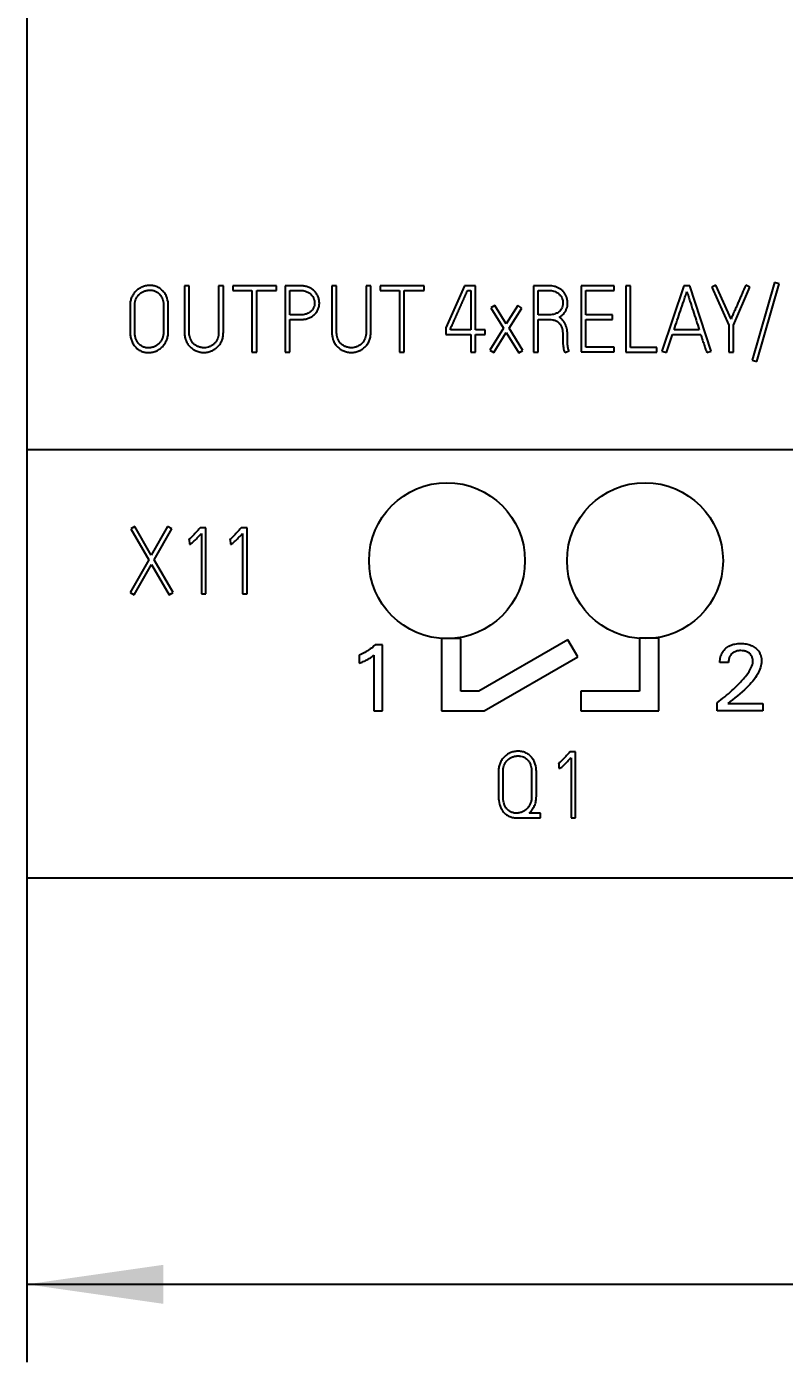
# Model space of a CAD drawing. Extents: x 0 to 420, y 0 to 297.
# Drawn here: x 92.61 to 112.04, y 134.05 to 168.32 of the extents above; entities that cross this region are included whole.
import ezdxf

# ---------------------------------------------------------------- set-up
doc = ezdxf.new("R2010")
doc.units = 0
doc.header["$LTSCALE"] = 23.1
for name, color, linetype in [('10000_FRONT', 7, 'CONTINUOUS'), ('10100_DIM_FRONT', 7, 'CONTINUOUS'), ('10500_FRONT_LABELING', 7, 'CONTINUOUS')]:
    doc.layers.add(name, color=color, linetype=linetype)
doc.styles.get("Standard").update_dxf_attribs({"font": 'txt', "width": 0.8})
doc.dimstyles.new('DIMSTYLE_1', dxfattribs={"dimtxt": 3.5, "dimasz": 3.5, "dimexe": 0.18, "dimexo": 0.0625, "dimgap": 0.09, "dimtad": 1, "dimtxsty": 'STANDARD', "dimcen": 0.09, "dimazin": 3, "dimtp": 0.05, "dimtm": 0.05, "dimtfac": 1, "dimtofl": 0, "dimtmove": 0, "dimatfit": 3, "dimtolj": 1})

# ---------------------------------------------------------------- blocks, each defined once
blk = doc.blocks.new('*D0')
at = {"layer": '10100_DIM_FRONT', "linetype": 'CONTINUOUS'}
for p, q in [((92.606992, 191.467691), (92.606992, 134.051649)), ((164.106992, 151.955098), (164.106992, 134.051649)), ((92.606992, 136.051649), (128.356992, 136.051649)), ((164.106992, 136.051649), (128.356992, 136.051649))]:
    blk.add_line(p, q, dxfattribs=at)
for points in [[(96.106992, 136.551649), (92.606992, 136.051649), (96.106992, 135.551649)], [(160.606992, 135.551649), (164.106992, 136.051649), (160.606992, 136.551649)]]:
    blk.add_solid(points, dxfattribs=at)
at = {"layer": '10100_DIM_FRONT', "linetype": 'CONTINUOUS', "width": 0.660714}
blk.add_text('71,5', height=3.5, dxfattribs=at).set_placement((124.913176, 136.926649))

msp = doc.modelspace()

# ---------------------------------------------------------------- linework, layer by layer
at = {"layer": '10000_FRONT', "color": 7, "linetype": 'CONTINUOUS'}
for p, q in [((92.607, 236.469), (92.607, 146.469)), ((92.607, 157.469), (164.107, 157.469)), ((103.242, 152.619), (103.242, 150.766)), ((103.739, 152.619), (103.242, 152.619)), ((103.739, 151.267), (103.739, 152.619)), ((106.489, 152.584), (104.205, 151.267)), ((106.739, 152.151), (106.489, 152.584)), ((108.32, 152.626), (108.32, 151.266)), ((108.82, 152.626), (108.32, 152.626)), ((108.82, 150.766), (108.82, 152.626)), ((104.337, 150.766), (106.739, 152.151)), ((104.205, 151.267), (103.739, 151.267)), ((106.82, 151.266), (106.82, 150.766)), ((108.32, 151.266), (106.82, 151.266)), ((103.242, 150.766), (104.337, 150.766)), ((106.82, 150.766), (108.82, 150.766)), ((164.107, 146.469), (92.607, 146.469))]:
    msp.add_line(p, q, dxfattribs=at)
for centre in [(103.386, 154.617), (108.466, 154.617)]:
    msp.add_circle(centre, 2, dxfattribs=at)
at = {"layer": '10500_FRONT_LABELING', "color": 7, "linetype": 'CONTINUOUS'}
for p, q in [((111.79, 161.751), (111.217, 159.759)), ((111.905, 161.718), (111.79, 161.751)), ((96.653, 161.671), (96.653, 160.473)), ((96.774, 161.671), (96.653, 161.671)), ((96.774, 160.473), (96.774, 161.671)), ((97.529, 161.671), (97.529, 160.473)), ((97.65, 161.671), (97.529, 161.671)), ((97.65, 160.473), (97.65, 161.671)), ((97.893, 161.666), (97.893, 161.546)), ((99.015, 161.666), (97.893, 161.666)), ((97.893, 161.546), (98.384, 161.546)), ((98.384, 161.546), (98.384, 159.969)), ((98.505, 159.969), (98.505, 161.546)), ((98.505, 161.546), (99.015, 161.546)), ((99.015, 161.546), (99.015, 161.666)), ((99.232, 161.669), (99.232, 159.969)), ((99.627, 161.669), (99.232, 161.669)), ((99.353, 160.924), (99.353, 161.548)), ((99.353, 161.548), (99.627, 161.548)), ((100.434, 161.671), (100.434, 160.473)), ((100.556, 161.671), (100.434, 161.671)), ((100.556, 160.473), (100.556, 161.671)), ((101.311, 161.671), (101.311, 160.473)), ((101.432, 161.671), (101.311, 161.671)), ((101.432, 160.473), (101.432, 161.671)), ((101.675, 161.666), (101.675, 161.546)), ((102.797, 161.666), (101.675, 161.666)), ((101.675, 161.546), (102.165, 161.546)), ((102.165, 161.546), (102.165, 159.969)), ((102.287, 159.969), (102.287, 161.546)), ((102.287, 161.546), (102.797, 161.546)), ((102.797, 161.546), (102.797, 161.666)), ((103.833, 161.669), (103.357, 160.594)), ((104.114, 161.669), (103.833, 161.669)), ((103.911, 161.551), (103.994, 161.551)), ((103.994, 161.551), (103.994, 160.537)), ((104.114, 160.537), (104.114, 161.669)), ((105.609, 161.669), (105.609, 159.969)), ((106, 161.669), (105.609, 161.669)), ((105.729, 160.926), (105.729, 161.548)), ((105.729, 161.548), (106, 161.548)), ((106.83, 161.669), (106.83, 159.973)), ((107.677, 161.669), (106.83, 161.669)), ((106.948, 160.926), (106.948, 161.548)), ((106.948, 161.548), (107.677, 161.548)), ((107.677, 161.548), (107.677, 161.669)), ((107.971, 161.666), (107.971, 159.969)), ((108.092, 161.666), (107.971, 161.666)), ((108.092, 160.089), (108.092, 161.666)), ((109.464, 161.671), (108.9, 159.995)), ((109.615, 161.671), (109.464, 161.671)), ((110.164, 159.995), (109.615, 161.671)), ((110.285, 161.688), (110.177, 161.638)), ((110.177, 161.638), (110.613, 160.655)), ((110.672, 160.815), (110.285, 161.688)), ((110.733, 160.655), (111.158, 161.638)), ((111.158, 161.638), (111.047, 161.685)), ((111.332, 159.726), (111.905, 161.718)), ((95.257, 161.155), (95.257, 160.506)), ((95.376, 160.506), (95.376, 161.155)), ((96.117, 161.155), (96.117, 160.506)), ((96.238, 160.506), (96.238, 161.155)), ((104.614, 161.166), (104.512, 161.103)), ((104.512, 161.103), (104.838, 160.582)), ((104.908, 160.693), (104.614, 161.166)), ((105.206, 161.162), (104.908, 160.693)), ((104.977, 160.582), (105.305, 161.098)), ((105.305, 161.098), (105.206, 161.162)), ((99.627, 160.924), (99.353, 160.924)), ((99.353, 159.969), (99.353, 160.803)), ((99.353, 160.803), (99.627, 160.803)), ((106.019, 160.926), (105.729, 160.926)), ((105.729, 159.969), (105.729, 160.806)), ((105.729, 160.806), (106.014, 160.806)), ((107.632, 160.926), (106.948, 160.926)), ((106.948, 160.091), (106.948, 160.808)), ((106.948, 160.808), (107.632, 160.808)), ((107.632, 160.808), (107.632, 160.926)), ((103.357, 160.594), (103.357, 160.419)), ((103.357, 160.419), (103.994, 160.419)), ((103.475, 160.537), (103.475, 160.568)), ((103.994, 160.537), (103.475, 160.537)), ((103.994, 160.419), (103.994, 159.969)), ((104.364, 160.537), (104.114, 160.537)), ((104.114, 159.969), (104.114, 160.419)), ((104.114, 160.419), (104.364, 160.419)), ((104.364, 160.419), (104.364, 160.537)), ((104.838, 160.582), (104.484, 160.021)), ((104.585, 159.957), (104.906, 160.469)), ((104.906, 160.469), (105.227, 159.952)), ((105.328, 160.013), (104.977, 160.582)), ((106.361, 160.381), (106.361, 160.233)), ((106.479, 160.311), (106.479, 160.358)), ((109.013, 159.957), (109.169, 160.417)), ((109.169, 160.417), (109.898, 160.417)), ((109.858, 160.537), (109.209, 160.537)), ((110.613, 160.655), (110.613, 159.966)), ((110.733, 159.966), (110.733, 160.655)), ((104.484, 160.021), (104.585, 159.957)), ((105.227, 159.952), (105.328, 160.013)), ((106.361, 160.233), (106.359, 160.212)), ((107.677, 160.091), (106.948, 160.091)), ((107.677, 159.973), (107.677, 160.091)), ((108.766, 160.089), (108.092, 160.089)), ((108.766, 159.969), (108.766, 160.089)), ((98.384, 159.969), (98.505, 159.969)), ((99.232, 159.969), (99.353, 159.969)), ((102.165, 159.969), (102.287, 159.969)), ((103.994, 159.969), (104.114, 159.969)), ((105.609, 159.969), (105.729, 159.969)), ((106.406, 159.957), (106.516, 159.999)), ((106.83, 159.973), (107.677, 159.973)), ((107.971, 159.969), (108.766, 159.969)), ((108.9, 159.995), (109.013, 159.957)), ((110.049, 159.957), (110.164, 159.995)), ((110.613, 159.966), (110.733, 159.966)), ((111.217, 159.759), (111.332, 159.726)), ((95.377, 155.495), (95.276, 155.436)), ((95.276, 155.436), (95.736, 154.641)), ((95.802, 154.759), (95.377, 155.495)), ((96.219, 155.495), (95.802, 154.759)), ((95.872, 154.639), (96.325, 155.436)), ((96.325, 155.436), (96.219, 155.495)), ((97.056, 155.459), (97.04, 155.44)), ((97.205, 155.459), (97.056, 155.459)), ((97.087, 155.313), (97.087, 153.766)), ((97.205, 153.766), (97.205, 155.459)), ((98.11, 155.459), (98.093, 155.44)), ((98.259, 155.459), (98.11, 155.459)), ((98.141, 155.313), (98.141, 153.766)), ((98.259, 153.766), (98.259, 155.459)), ((96.757, 155.155), (96.771, 155.16)), ((96.771, 155.16), (96.778, 155.04)), ((97.811, 155.155), (97.825, 155.16)), ((97.825, 155.16), (97.832, 155.04)), ((95.736, 154.641), (95.257, 153.799)), ((96.36, 153.799), (95.872, 154.639)), ((95.361, 153.74), (95.804, 154.521)), ((95.804, 154.521), (96.257, 153.74)), ((95.257, 153.799), (95.361, 153.74)), ((96.257, 153.74), (96.36, 153.799)), ((97.087, 153.766), (97.205, 153.766)), ((98.141, 153.766), (98.259, 153.766)), ((101.136, 152.196), (101.136, 151.984)), ((101.508, 152.195), (101.508, 150.767)), ((101.736, 152.457), (101.543, 152.457)), ((101.736, 150.767), (101.736, 152.457)), ((110.606, 152.008), (110.386, 152.008)), ((101.508, 150.767), (101.736, 150.767)), ((110.316, 150.767), (110.316, 150.971)), ((111.488, 150.767), (110.316, 150.767)), ((110.593, 150.953), (111.488, 150.953)), ((111.488, 150.953), (111.488, 150.767)), ((106.237, 149.405), (106.251, 149.41)), ((106.251, 149.41), (106.258, 149.29)), ((106.537, 149.709), (106.52, 149.69)), ((106.685, 149.709), (106.537, 149.709)), ((106.567, 149.563), (106.567, 148.016)), ((106.685, 148.016), (106.685, 149.709)), ((104.707, 149.205), (104.707, 148.561)), ((104.825, 148.561), (104.825, 149.205)), ((105.558, 149.205), (105.558, 148.575)), ((105.678, 148.575), (105.678, 149.205)), ((105.782, 148.139), (105.49, 148.139)), ((105.782, 148.019), (105.782, 148.139)), ((105.169, 148.019), (105.782, 148.019)), ((106.567, 148.016), (106.685, 148.016))]:
    msp.add_line(p, q, dxfattribs=at)
for points, knots in [([(96.238, 161.155), (96.238, 161.222), (96.229, 161.287), (96.203, 161.367), (96.197, 161.383), (96.184, 161.413), (96.17, 161.443), (96.152, 161.471), (96.133, 161.498), (96.122, 161.512), (96.1, 161.537), (96.088, 161.549), (96.064, 161.571), (96.051, 161.582), (96.031, 161.597), (96.024, 161.602), (96.01, 161.611), (96.003, 161.615), (95.981, 161.628), (95.966, 161.635), (95.935, 161.648), (95.919, 161.654), (95.887, 161.663), (95.871, 161.667), (95.821, 161.676), (95.787, 161.679), (95.737, 161.678), (95.72, 161.676), (95.687, 161.672), (95.67, 161.669), (95.621, 161.658), (95.589, 161.648), (95.551, 161.631), (95.543, 161.628), (95.528, 161.62), (95.52, 161.616), (95.498, 161.604), (95.484, 161.595), (95.457, 161.576), (95.444, 161.566), (95.425, 161.55), (95.418, 161.544), (95.406, 161.533), (95.4, 161.527), (95.371, 161.496), (95.351, 161.47), (95.325, 161.427), (95.317, 161.413), (95.302, 161.383), (95.295, 161.367), (95.284, 161.336), (95.279, 161.32), (95.27, 161.288), (95.267, 161.272), (95.262, 161.238), (95.26, 161.222), (95.258, 161.188), (95.257, 161.171), (95.257, 161.155)], [0, 0, 0, 0, 0.125, 0.125, 0.15625, 0.15625, 0.1875, 0.21875, 0.21875, 0.25, 0.25, 0.28125, 0.28125, 0.3125, 0.3125, 0.328125, 0.328125, 0.34375, 0.34375, 0.375, 0.375, 0.40625, 0.40625, 0.4375, 0.4375, 0.5, 0.5, 0.53125, 0.53125, 0.5625, 0.5625, 0.625, 0.625, 0.640625, 0.640625, 0.65625, 0.65625, 0.6875, 0.6875, 0.71875, 0.71875, 0.734375, 0.734375, 0.75, 0.75, 0.8125, 0.8125, 0.84375, 0.84375, 0.875, 0.875, 0.90625, 0.90625, 0.9375, 0.9375, 0.96875, 0.96875, 1, 1, 1, 1]), ([(95.376, 161.155), (95.376, 161.18), (95.378, 161.206), (95.385, 161.256), (95.391, 161.28), (95.404, 161.317), (95.409, 161.328), (95.42, 161.352), (95.426, 161.363), (95.445, 161.395), (95.46, 161.416), (95.486, 161.444), (95.495, 161.454), (95.514, 161.47), (95.524, 161.478), (95.545, 161.493), (95.556, 161.5), (95.578, 161.513), (95.59, 161.518), (95.625, 161.534), (95.65, 161.542), (95.687, 161.55), (95.7, 161.553), (95.726, 161.556), (95.738, 161.557), (95.777, 161.559), (95.802, 161.557), (95.84, 161.551), (95.853, 161.548), (95.878, 161.541), (95.902, 161.532), (95.925, 161.521), (95.947, 161.508), (95.958, 161.501), (95.978, 161.485), (95.988, 161.477), (96.007, 161.459), (96.016, 161.45), (96.041, 161.421), (96.056, 161.4), (96.074, 161.366), (96.08, 161.355), (96.089, 161.331), (96.093, 161.319), (96.104, 161.282), (96.109, 161.257), (96.115, 161.206), (96.117, 161.18), (96.117, 161.155)], [0, 0, 0, 0, 0.0625, 0.0625, 0.125, 0.125, 0.15625, 0.15625, 0.1875, 0.1875, 0.25, 0.25, 0.28125, 0.28125, 0.3125, 0.3125, 0.34375, 0.34375, 0.375, 0.375, 0.4375, 0.4375, 0.46875, 0.46875, 0.5, 0.5, 0.5625, 0.5625, 0.59375, 0.59375, 0.625, 0.65625, 0.65625, 0.6875, 0.6875, 0.71875, 0.71875, 0.75, 0.75, 0.8125, 0.8125, 0.84375, 0.84375, 0.875, 0.875, 0.9375, 0.9375, 1, 1, 1, 1]), ([(99.627, 160.803), (99.657, 160.803), (99.688, 160.805), (99.748, 160.813), (99.777, 160.819), (99.821, 160.832), (99.836, 160.837), (99.864, 160.849), (99.877, 160.855), (99.904, 160.869), (99.917, 160.877), (99.942, 160.894), (99.955, 160.903), (99.99, 160.932), (100.011, 160.954), (100.039, 160.99), (100.047, 161.002), (100.063, 161.028), (100.07, 161.042), (100.089, 161.083), (100.098, 161.112), (100.11, 161.172), (100.113, 161.202), (100.112, 161.247), (100.111, 161.262), (100.108, 161.293), (100.105, 161.308), (100.095, 161.352), (100.085, 161.381), (100.066, 161.422), (100.059, 161.436), (100.044, 161.462), (100.035, 161.474), (100.017, 161.498), (100.008, 161.51), (99.987, 161.532), (99.976, 161.543), (99.941, 161.573), (99.916, 161.59), (99.877, 161.612), (99.863, 161.619), (99.835, 161.631), (99.821, 161.637), (99.792, 161.646), (99.778, 161.651), (99.748, 161.657), (99.733, 161.66), (99.688, 161.667), (99.657, 161.669), (99.627, 161.669)], [0, 0, 0, 0, 0.0625, 0.0625, 0.125, 0.125, 0.15625, 0.15625, 0.1875, 0.1875, 0.21875, 0.21875, 0.25, 0.25, 0.3125, 0.3125, 0.34375, 0.34375, 0.375, 0.375, 0.4375, 0.4375, 0.5, 0.5, 0.53125, 0.53125, 0.5625, 0.5625, 0.625, 0.625, 0.65625, 0.65625, 0.6875, 0.6875, 0.71875, 0.71875, 0.75, 0.75, 0.8125, 0.8125, 0.84375, 0.84375, 0.875, 0.875, 0.90625, 0.90625, 0.9375, 0.9375, 1, 1, 1, 1]), ([(99.627, 161.548), (99.649, 161.548), (99.672, 161.547), (99.716, 161.541), (99.738, 161.536), (99.781, 161.523), (99.802, 161.514), (99.831, 161.498), (99.841, 161.492), (99.86, 161.48), (99.869, 161.473), (99.895, 161.452), (99.91, 161.436), (99.931, 161.41), (99.938, 161.401), (99.95, 161.382), (99.955, 161.372), (99.97, 161.341), (99.977, 161.32), (99.985, 161.288), (99.987, 161.277), (99.99, 161.254), (99.991, 161.243), (99.991, 161.221), (99.991, 161.21), (99.989, 161.188), (99.987, 161.176), (99.981, 161.143), (99.974, 161.122), (99.96, 161.092), (99.954, 161.082), (99.942, 161.063), (99.936, 161.054), (99.922, 161.036), (99.914, 161.028), (99.898, 161.013), (99.889, 161.005), (99.862, 160.985), (99.843, 160.974), (99.813, 160.959), (99.803, 160.954), (99.782, 160.946), (99.771, 160.943), (99.739, 160.934), (99.717, 160.93), (99.672, 160.925), (99.649, 160.924), (99.627, 160.924)], [0, 0, 0, 0, 0.0625, 0.0625, 0.125, 0.125, 0.1875, 0.1875, 0.21875, 0.21875, 0.25, 0.25, 0.3125, 0.3125, 0.34375, 0.34375, 0.375, 0.375, 0.4375, 0.4375, 0.46875, 0.46875, 0.5, 0.5, 0.53125, 0.53125, 0.5625, 0.5625, 0.625, 0.625, 0.65625, 0.65625, 0.6875, 0.6875, 0.71875, 0.71875, 0.75, 0.75, 0.8125, 0.8125, 0.84375, 0.84375, 0.875, 0.875, 0.9375, 0.9375, 1, 1, 1, 1]), ([(103.475, 160.568), (103.48, 160.578), (103.484, 160.588), (103.493, 160.608), (103.498, 160.619), (103.512, 160.649), (103.521, 160.67), (103.549, 160.731), (103.567, 160.772), (103.603, 160.854), (103.621, 160.895), (103.658, 160.977), (103.676, 161.018), (103.712, 161.1), (103.731, 161.141), (103.767, 161.222), (103.785, 161.264), (103.821, 161.346), (103.839, 161.387), (103.866, 161.448), (103.875, 161.469), (103.893, 161.51), (103.902, 161.53), (103.911, 161.551)], [0, 0, 0, 0, 0.03125, 0.03125, 0.0625, 0.0625, 0.125, 0.125, 0.25, 0.25, 0.375, 0.375, 0.5, 0.5, 0.625, 0.625, 0.75, 0.75, 0.875, 0.875, 0.9375, 0.9375, 1, 1, 1, 1]), ([(106.262, 160.865), (106.284, 160.876), (106.305, 160.889), (106.334, 160.911), (106.344, 160.919), (106.362, 160.935), (106.371, 160.944), (106.395, 160.971), (106.41, 160.991), (106.428, 161.023), (106.434, 161.033), (106.445, 161.056), (106.449, 161.067), (106.462, 161.102), (106.469, 161.125), (106.476, 161.161), (106.478, 161.173), (106.48, 161.198), (106.481, 161.21), (106.481, 161.247), (106.48, 161.271), (106.474, 161.307), (106.472, 161.319), (106.466, 161.343), (106.462, 161.355), (106.451, 161.39), (106.442, 161.412), (106.424, 161.445), (106.418, 161.455), (106.405, 161.476), (106.398, 161.486), (106.375, 161.515), (106.359, 161.533), (106.331, 161.558), (106.322, 161.566), (106.302, 161.58), (106.292, 161.587), (106.261, 161.607), (106.239, 161.618), (106.205, 161.633), (106.193, 161.637), (106.17, 161.645), (106.135, 161.656), (106.099, 161.662), (106.05, 161.667), (106.025, 161.669), (106, 161.669)], [0, 0, 0, 0, 0.0625, 0.0625, 0.09375, 0.09375, 0.125, 0.125, 0.1875, 0.1875, 0.21875, 0.21875, 0.25, 0.25, 0.3125, 0.3125, 0.34375, 0.34375, 0.375, 0.375, 0.4375, 0.4375, 0.46875, 0.46875, 0.5, 0.5, 0.5625, 0.5625, 0.59375, 0.59375, 0.625, 0.625, 0.6875, 0.6875, 0.71875, 0.71875, 0.75, 0.75, 0.8125, 0.8125, 0.84375, 0.84375, 0.875, 0.9375, 0.9375, 1, 1, 1, 1]), ([(106, 161.548), (106.022, 161.548), (106.044, 161.547), (106.087, 161.541), (106.109, 161.537), (106.151, 161.523), (106.171, 161.515), (106.209, 161.494), (106.228, 161.483), (106.254, 161.462), (106.262, 161.455), (106.278, 161.44), (106.293, 161.424), (106.306, 161.406), (106.318, 161.388), (106.323, 161.378), (106.338, 161.349), (106.345, 161.328), (106.353, 161.296), (106.356, 161.285), (106.359, 161.264), (106.36, 161.253), (106.361, 161.231), (106.361, 161.22), (106.36, 161.198), (106.358, 161.187), (106.353, 161.155), (106.347, 161.134), (106.335, 161.103), (106.331, 161.093), (106.32, 161.074), (106.315, 161.064), (106.296, 161.038), (106.281, 161.022), (106.247, 160.993), (106.229, 160.98), (106.2, 160.965), (106.19, 160.96), (106.17, 160.951), (106.16, 160.947), (106.128, 160.938), (106.107, 160.933), (106.063, 160.927), (106.041, 160.926), (106.019, 160.926)], [0, 0, 0, 0, 0.0625, 0.0625, 0.125, 0.125, 0.1875, 0.1875, 0.25, 0.25, 0.28125, 0.28125, 0.3125, 0.34375, 0.34375, 0.375, 0.375, 0.4375, 0.4375, 0.46875, 0.46875, 0.5, 0.5, 0.53125, 0.53125, 0.5625, 0.5625, 0.625, 0.625, 0.65625, 0.65625, 0.6875, 0.6875, 0.75, 0.75, 0.8125, 0.8125, 0.84375, 0.84375, 0.875, 0.875, 0.9375, 0.9375, 1, 1, 1, 1]), ([(109.209, 160.537), (109.236, 160.619), (109.264, 160.701), (109.319, 160.865), (109.346, 160.947), (109.402, 161.11), (109.43, 161.192), (109.471, 161.315), (109.485, 161.356), (109.512, 161.438), (109.526, 161.479), (109.539, 161.52)], [0, 0, 0, 0, 0.25, 0.25, 0.5, 0.5, 0.75, 0.75, 0.875, 0.875, 1, 1, 1, 1]), ([(109.539, 161.52), (109.553, 161.479), (109.566, 161.438), (109.592, 161.356), (109.605, 161.315), (109.645, 161.192), (109.671, 161.11), (109.725, 160.947), (109.752, 160.865), (109.805, 160.701), (109.831, 160.619), (109.858, 160.537)], [0, 0, 0, 0, 0.125, 0.125, 0.25, 0.25, 0.5, 0.5, 0.75, 0.75, 1, 1, 1, 1]), ([(111.047, 161.685), (111.016, 161.613), (110.985, 161.54), (110.938, 161.431), (110.923, 161.395), (110.899, 161.341), (110.892, 161.322), (110.876, 161.286), (110.868, 161.268), (110.845, 161.213), (110.829, 161.177), (110.797, 161.105), (110.781, 161.069), (110.75, 160.997), (110.734, 160.96), (110.703, 160.888), (110.687, 160.852), (110.672, 160.815)], [0, 0, 0, 0, 0.25, 0.25, 0.375, 0.375, 0.4375, 0.4375, 0.5, 0.5, 0.625, 0.625, 0.75, 0.75, 0.875, 0.875, 1, 1, 1, 1]), ([(106.014, 160.806), (106.041, 160.806), (106.066, 160.804), (106.105, 160.797), (106.117, 160.794), (106.142, 160.787), (106.155, 160.783), (106.191, 160.767), (106.214, 160.754), (106.239, 160.733), (106.244, 160.729), (106.254, 160.72), (106.259, 160.716), (106.272, 160.701), (106.28, 160.691), (106.295, 160.67), (106.302, 160.659), (106.315, 160.636), (106.32, 160.624), (106.33, 160.6), (106.334, 160.587), (106.341, 160.562), (106.344, 160.55), (106.352, 160.511), (106.355, 160.485), (106.36, 160.434), (106.361, 160.407), (106.361, 160.381)], [0, 0, 0, 0, 0.125, 0.125, 0.1875, 0.1875, 0.25, 0.25, 0.375, 0.375, 0.40625, 0.40625, 0.4375, 0.4375, 0.5, 0.5, 0.5625, 0.5625, 0.625, 0.625, 0.6875, 0.6875, 0.75, 0.75, 0.875, 0.875, 1, 1, 1, 1]), ([(106.479, 160.358), (106.479, 160.406), (106.476, 160.454), (106.468, 160.526), (106.464, 160.55), (106.453, 160.597), (106.447, 160.62), (106.434, 160.653), (106.43, 160.665), (106.419, 160.687), (106.414, 160.697), (106.396, 160.729), (106.383, 160.749), (106.361, 160.777), (106.353, 160.787), (106.337, 160.805), (106.329, 160.813), (106.302, 160.838), (106.283, 160.852), (106.262, 160.865)], [0, 0, 0, 0, 0.25, 0.25, 0.375, 0.375, 0.5, 0.5, 0.5625, 0.5625, 0.625, 0.625, 0.75, 0.75, 0.8125, 0.8125, 0.875, 0.875, 1, 1, 1, 1]), ([(95.257, 160.506), (95.257, 160.472), (95.259, 160.437), (95.267, 160.37), (95.274, 160.336), (95.288, 160.286), (95.294, 160.27), (95.306, 160.238), (95.313, 160.222), (95.329, 160.191), (95.337, 160.177), (95.356, 160.148), (95.366, 160.133), (95.399, 160.093), (95.423, 160.069), (95.457, 160.043), (95.464, 160.037), (95.478, 160.028), (95.485, 160.023), (95.507, 160.009), (95.538, 159.993), (95.57, 159.981), (95.594, 159.973), (95.603, 159.971), (95.62, 159.966), (95.628, 159.964), (95.671, 159.956), (95.705, 159.954), (95.757, 159.955), (95.775, 159.956), (95.809, 159.961), (95.826, 159.964), (95.859, 159.972), (95.876, 159.977), (95.9, 159.985), (95.908, 159.988), (95.925, 159.994), (95.933, 159.998), (95.972, 160.016), (96.001, 160.034), (96.042, 160.065), (96.055, 160.076), (96.08, 160.1), (96.092, 160.112), (96.126, 160.151), (96.146, 160.18), (96.171, 160.225), (96.179, 160.24), (96.194, 160.271), (96.2, 160.287), (96.212, 160.319), (96.217, 160.336), (96.225, 160.369), (96.228, 160.386), (96.236, 160.437), (96.238, 160.472), (96.238, 160.506)], [0, 0, 0, 0, 0.0625, 0.0625, 0.125, 0.125, 0.15625, 0.15625, 0.1875, 0.1875, 0.21875, 0.21875, 0.25, 0.25, 0.3125, 0.3125, 0.328125, 0.328125, 0.34375, 0.34375, 0.375, 0.40625, 0.40625, 0.421875, 0.421875, 0.4375, 0.4375, 0.5, 0.5, 0.53125, 0.53125, 0.5625, 0.5625, 0.59375, 0.59375, 0.609375, 0.609375, 0.625, 0.625, 0.6875, 0.6875, 0.71875, 0.71875, 0.75, 0.75, 0.8125, 0.8125, 0.84375, 0.84375, 0.875, 0.875, 0.90625, 0.90625, 0.9375, 0.9375, 1, 1, 1, 1]), ([(96.117, 160.506), (96.117, 160.48), (96.115, 160.453), (96.11, 160.414), (96.107, 160.401), (96.102, 160.375), (96.098, 160.362), (96.086, 160.324), (96.075, 160.3), (96.056, 160.265), (96.05, 160.253), (96.035, 160.231), (96.027, 160.22), (96.002, 160.19), (95.983, 160.171), (95.952, 160.146), (95.941, 160.139), (95.918, 160.124), (95.906, 160.118), (95.87, 160.101), (95.845, 160.092), (95.806, 160.083), (95.793, 160.08), (95.767, 160.077), (95.754, 160.075), (95.727, 160.075), (95.714, 160.075), (95.687, 160.077), (95.674, 160.078), (95.634, 160.086), (95.609, 160.094), (95.573, 160.111), (95.561, 160.117), (95.539, 160.132), (95.528, 160.139), (95.508, 160.157), (95.498, 160.166), (95.48, 160.185), (95.462, 160.205), (95.447, 160.227), (95.433, 160.25), (95.427, 160.262), (95.41, 160.298), (95.401, 160.323), (95.391, 160.361), (95.388, 160.374), (95.384, 160.4), (95.382, 160.414), (95.377, 160.453), (95.376, 160.48), (95.376, 160.506)], [0, 0, 0, 0, 0.0625, 0.0625, 0.09375, 0.09375, 0.125, 0.125, 0.1875, 0.1875, 0.21875, 0.21875, 0.25, 0.25, 0.3125, 0.3125, 0.34375, 0.34375, 0.375, 0.375, 0.4375, 0.4375, 0.46875, 0.46875, 0.5, 0.5, 0.53125, 0.53125, 0.5625, 0.5625, 0.625, 0.625, 0.65625, 0.65625, 0.6875, 0.6875, 0.71875, 0.71875, 0.75, 0.78125, 0.78125, 0.8125, 0.8125, 0.875, 0.875, 0.90625, 0.90625, 0.9375, 0.9375, 1, 1, 1, 1]), ([(96.653, 160.473), (96.653, 160.44), (96.655, 160.407), (96.662, 160.357), (96.666, 160.341), (96.672, 160.317), (96.674, 160.309), (96.679, 160.293), (96.682, 160.285), (96.696, 160.245), (96.711, 160.216), (96.737, 160.174), (96.747, 160.16), (96.767, 160.134), (96.779, 160.121), (96.814, 160.085), (96.839, 160.064), (96.874, 160.04), (96.881, 160.036), (96.896, 160.027), (96.903, 160.023), (96.925, 160.011), (96.94, 160.004), (96.971, 159.992), (96.987, 159.986), (97.019, 159.977), (97.035, 159.972), (97.085, 159.963), (97.118, 159.959), (97.168, 159.959), (97.185, 159.96), (97.218, 159.963), (97.235, 159.966), (97.284, 159.975), (97.316, 159.985), (97.355, 160), (97.363, 160.004), (97.378, 160.011), (97.386, 160.014), (97.408, 160.026), (97.422, 160.035), (97.464, 160.063), (97.489, 160.084), (97.518, 160.114), (97.524, 160.12), (97.535, 160.133), (97.54, 160.139), (97.556, 160.159), (97.565, 160.173), (97.583, 160.201), (97.591, 160.216), (97.606, 160.246), (97.612, 160.261), (97.624, 160.292), (97.629, 160.308), (97.637, 160.34), (97.64, 160.357), (97.646, 160.39), (97.647, 160.406), (97.65, 160.44), (97.65, 160.456), (97.65, 160.473)], [0, 0, 0, 0, 0.0625, 0.0625, 0.09375, 0.09375, 0.109375, 0.109375, 0.125, 0.125, 0.1875, 0.1875, 0.21875, 0.21875, 0.25, 0.25, 0.3125, 0.3125, 0.328125, 0.328125, 0.34375, 0.34375, 0.375, 0.375, 0.40625, 0.40625, 0.4375, 0.4375, 0.5, 0.5, 0.53125, 0.53125, 0.5625, 0.5625, 0.625, 0.625, 0.640625, 0.640625, 0.65625, 0.65625, 0.6875, 0.6875, 0.75, 0.75, 0.765625, 0.765625, 0.78125, 0.78125, 0.8125, 0.8125, 0.84375, 0.84375, 0.875, 0.875, 0.90625, 0.90625, 0.9375, 0.9375, 0.96875, 0.96875, 1, 1, 1, 1]), ([(97.529, 160.473), (97.529, 160.448), (97.527, 160.422), (97.52, 160.373), (97.514, 160.348), (97.502, 160.312), (97.497, 160.3), (97.486, 160.277), (97.48, 160.266), (97.467, 160.244), (97.46, 160.233), (97.445, 160.213), (97.436, 160.203), (97.41, 160.175), (97.391, 160.159), (97.359, 160.137), (97.348, 160.131), (97.325, 160.118), (97.313, 160.113), (97.278, 160.099), (97.253, 160.092), (97.203, 160.082), (97.177, 160.079), (97.139, 160.08), (97.127, 160.08), (97.101, 160.083), (97.088, 160.084), (97.051, 160.092), (97.026, 160.099), (96.99, 160.113), (96.979, 160.118), (96.956, 160.13), (96.945, 160.137), (96.913, 160.158), (96.894, 160.174), (96.867, 160.202), (96.859, 160.212), (96.844, 160.232), (96.837, 160.243), (96.824, 160.265), (96.818, 160.276), (96.807, 160.299), (96.802, 160.311), (96.789, 160.347), (96.783, 160.372), (96.777, 160.409), (96.776, 160.422), (96.774, 160.448), (96.774, 160.46), (96.774, 160.473)], [0, 0, 0, 0, 0.0625, 0.0625, 0.125, 0.125, 0.15625, 0.15625, 0.1875, 0.1875, 0.21875, 0.21875, 0.25, 0.25, 0.3125, 0.3125, 0.34375, 0.34375, 0.375, 0.375, 0.4375, 0.4375, 0.5, 0.5, 0.53125, 0.53125, 0.5625, 0.5625, 0.625, 0.625, 0.65625, 0.65625, 0.6875, 0.6875, 0.75, 0.75, 0.78125, 0.78125, 0.8125, 0.8125, 0.84375, 0.84375, 0.875, 0.875, 0.9375, 0.9375, 0.96875, 0.96875, 1, 1, 1, 1]), ([(100.434, 160.473), (100.434, 160.44), (100.436, 160.407), (100.444, 160.357), (100.447, 160.341), (100.453, 160.317), (100.456, 160.309), (100.461, 160.293), (100.463, 160.285), (100.478, 160.245), (100.493, 160.216), (100.519, 160.174), (100.529, 160.16), (100.549, 160.134), (100.56, 160.121), (100.595, 160.085), (100.621, 160.064), (100.656, 160.04), (100.663, 160.036), (100.677, 160.027), (100.685, 160.023), (100.707, 160.011), (100.722, 160.004), (100.753, 159.992), (100.769, 159.986), (100.801, 159.977), (100.817, 159.972), (100.867, 159.963), (100.9, 159.959), (100.95, 159.959), (100.967, 159.96), (101, 159.963), (101.017, 159.966), (101.066, 159.975), (101.098, 159.985), (101.137, 160), (101.145, 160.004), (101.16, 160.011), (101.167, 160.014), (101.19, 160.026), (101.204, 160.035), (101.245, 160.063), (101.271, 160.084), (101.3, 160.114), (101.306, 160.12), (101.317, 160.133), (101.322, 160.139), (101.337, 160.159), (101.347, 160.173), (101.364, 160.201), (101.372, 160.216), (101.387, 160.246), (101.394, 160.261), (101.406, 160.292), (101.411, 160.308), (101.419, 160.34), (101.422, 160.357), (101.427, 160.39), (101.429, 160.406), (101.431, 160.44), (101.432, 160.456), (101.432, 160.473)], [0, 0, 0, 0, 0.0625, 0.0625, 0.09375, 0.09375, 0.109375, 0.109375, 0.125, 0.125, 0.1875, 0.1875, 0.21875, 0.21875, 0.25, 0.25, 0.3125, 0.3125, 0.328125, 0.328125, 0.34375, 0.34375, 0.375, 0.375, 0.40625, 0.40625, 0.4375, 0.4375, 0.5, 0.5, 0.53125, 0.53125, 0.5625, 0.5625, 0.625, 0.625, 0.640625, 0.640625, 0.65625, 0.65625, 0.6875, 0.6875, 0.75, 0.75, 0.765625, 0.765625, 0.78125, 0.78125, 0.8125, 0.8125, 0.84375, 0.84375, 0.875, 0.875, 0.90625, 0.90625, 0.9375, 0.9375, 0.96875, 0.96875, 1, 1, 1, 1]), ([(101.311, 160.473), (101.311, 160.448), (101.309, 160.422), (101.302, 160.373), (101.296, 160.348), (101.283, 160.312), (101.279, 160.3), (101.268, 160.277), (101.262, 160.266), (101.249, 160.244), (101.242, 160.233), (101.226, 160.213), (101.218, 160.203), (101.192, 160.175), (101.172, 160.159), (101.141, 160.137), (101.13, 160.131), (101.107, 160.118), (101.095, 160.113), (101.06, 160.099), (101.035, 160.092), (100.984, 160.082), (100.959, 160.079), (100.921, 160.08), (100.908, 160.08), (100.883, 160.083), (100.87, 160.084), (100.832, 160.092), (100.808, 160.099), (100.772, 160.113), (100.76, 160.118), (100.738, 160.13), (100.727, 160.137), (100.695, 160.158), (100.676, 160.174), (100.649, 160.202), (100.641, 160.212), (100.625, 160.232), (100.618, 160.243), (100.605, 160.265), (100.599, 160.276), (100.588, 160.299), (100.583, 160.311), (100.57, 160.347), (100.565, 160.372), (100.559, 160.409), (100.558, 160.422), (100.556, 160.448), (100.556, 160.46), (100.556, 160.473)], [0, 0, 0, 0, 0.0625, 0.0625, 0.125, 0.125, 0.15625, 0.15625, 0.1875, 0.1875, 0.21875, 0.21875, 0.25, 0.25, 0.3125, 0.3125, 0.34375, 0.34375, 0.375, 0.375, 0.4375, 0.4375, 0.5, 0.5, 0.53125, 0.53125, 0.5625, 0.5625, 0.625, 0.625, 0.65625, 0.65625, 0.6875, 0.6875, 0.75, 0.75, 0.78125, 0.78125, 0.8125, 0.8125, 0.84375, 0.84375, 0.875, 0.875, 0.9375, 0.9375, 0.96875, 0.96875, 1, 1, 1, 1]), ([(109.898, 160.417), (109.91, 160.378), (109.922, 160.34), (109.946, 160.263), (109.959, 160.225), (109.984, 160.148), (109.997, 160.11), (110.017, 160.053), (110.024, 160.034), (110.036, 159.995), (110.043, 159.976), (110.049, 159.957)], [0, 0, 0, 0, 0.25, 0.25, 0.5, 0.5, 0.75, 0.75, 0.875, 0.875, 1, 1, 1, 1]), ([(106.359, 160.212), (106.359, 160.19), (106.36, 160.168), (106.364, 160.125), (106.367, 160.104), (106.375, 160.061), (106.38, 160.04), (106.392, 159.998), (106.398, 159.977), (106.406, 159.957)], [0, 0, 0, 0, 0.25, 0.25, 0.5, 0.5, 0.75, 0.75, 1, 1, 1, 1]), ([(106.516, 159.999), (106.507, 160.024), (106.499, 160.049), (106.489, 160.087), (106.487, 160.1), (106.483, 160.126), (106.481, 160.14), (106.479, 160.166), (106.478, 160.179), (106.477, 160.205), (106.476, 160.218), (106.476, 160.238), (106.476, 160.245), (106.476, 160.258), (106.476, 160.265), (106.476, 160.278), (106.477, 160.284), (106.477, 160.297), (106.478, 160.304), (106.479, 160.311)], [0, 0, 0, 0, 0.25, 0.25, 0.375, 0.375, 0.5, 0.5, 0.625, 0.625, 0.75, 0.75, 0.8125, 0.8125, 0.875, 0.875, 0.9375, 0.9375, 1, 1, 1, 1]), ([(97.04, 155.44), (97.028, 155.428), (97.017, 155.416), (96.994, 155.391), (96.983, 155.378), (96.949, 155.341), (96.926, 155.317), (96.88, 155.268), (96.857, 155.244), (96.821, 155.209), (96.808, 155.198), (96.79, 155.181), (96.783, 155.176), (96.77, 155.165), (96.764, 155.16), (96.757, 155.155)], [0, 0, 0, 0, 0.125, 0.125, 0.25, 0.25, 0.5, 0.5, 0.75, 0.75, 0.875, 0.875, 0.9375, 0.9375, 1, 1, 1, 1]), ([(96.778, 155.04), (96.782, 155.04), (96.787, 155.04), (96.795, 155.042), (96.799, 155.043), (96.808, 155.046), (96.812, 155.048), (96.819, 155.052), (96.823, 155.055), (96.834, 155.062), (96.841, 155.068), (96.854, 155.079), (96.861, 155.084), (96.88, 155.102), (96.893, 155.113), (96.918, 155.137), (96.93, 155.15), (96.967, 155.187), (96.991, 155.212), (97.039, 155.262), (97.063, 155.288), (97.087, 155.313)], [0, 0, 0, 0, 0.03125, 0.03125, 0.0625, 0.0625, 0.09375, 0.09375, 0.125, 0.125, 0.1875, 0.1875, 0.25, 0.25, 0.375, 0.375, 0.5, 0.5, 0.75, 0.75, 1, 1, 1, 1]), ([(98.093, 155.44), (98.082, 155.428), (98.071, 155.416), (98.048, 155.391), (98.037, 155.378), (98.003, 155.341), (97.98, 155.317), (97.934, 155.268), (97.911, 155.244), (97.875, 155.209), (97.862, 155.198), (97.844, 155.181), (97.837, 155.176), (97.824, 155.165), (97.818, 155.16), (97.811, 155.155)], [0, 0, 0, 0, 0.125, 0.125, 0.25, 0.25, 0.5, 0.5, 0.75, 0.75, 0.875, 0.875, 0.9375, 0.9375, 1, 1, 1, 1]), ([(97.832, 155.04), (97.836, 155.04), (97.841, 155.04), (97.849, 155.042), (97.853, 155.043), (97.862, 155.046), (97.866, 155.048), (97.873, 155.052), (97.877, 155.055), (97.888, 155.062), (97.894, 155.068), (97.908, 155.079), (97.915, 155.084), (97.934, 155.102), (97.947, 155.113), (97.972, 155.137), (97.984, 155.15), (98.021, 155.187), (98.045, 155.212), (98.093, 155.262), (98.117, 155.288), (98.141, 155.313)], [0, 0, 0, 0, 0.03125, 0.03125, 0.0625, 0.0625, 0.09375, 0.09375, 0.125, 0.125, 0.1875, 0.1875, 0.25, 0.25, 0.375, 0.375, 0.5, 0.5, 0.75, 0.75, 1, 1, 1, 1]), ([(110.386, 152.008), (110.385, 152.056), (110.395, 152.148), (110.448, 152.275), (110.535, 152.373), (110.646, 152.444), (110.777, 152.485), (110.918, 152.496), (111.059, 152.486), (111.186, 152.45), (111.297, 152.387), (111.387, 152.297), (111.443, 152.176), (111.468, 151.974), (111.357, 151.666), (111.047, 151.303), (110.748, 151.083), (110.593, 150.953)], [0, 0, 0, 0, 0.047634, 0.090966, 0.134024, 0.175852, 0.219839, 0.26854, 0.316048, 0.358805, 0.398874, 0.441275, 0.482994, 0.528552, 0.640457, 0.793497, 1, 1, 1, 1]), ([(101.543, 152.457), (101.504, 152.419), (101.421, 152.349), (101.284, 152.261), (101.186, 152.215), (101.136, 152.196)], [0, 0, 0, 0, 0.335376, 0.666733, 1, 1, 1, 1]), ([(101.136, 151.984), (101.171, 151.998), (101.237, 152.025), (101.327, 152.069), (101.392, 152.108), (101.439, 152.14), (101.473, 152.166), (101.496, 152.185), (101.508, 152.195)], [0, 0, 0, 0, 0.263331, 0.496838, 0.701719, 0.791454, 0.890837, 1, 1, 1, 1]), ([(110.316, 150.971), (110.382, 151.021), (110.51, 151.122), (110.692, 151.281), (110.882, 151.463), (111.056, 151.654), (111.19, 151.848), (111.24, 152.005), (111.227, 152.114), (111.196, 152.187), (111.144, 152.243), (111.079, 152.282), (111.003, 152.305), (110.919, 152.312), (110.834, 152.304), (110.755, 152.277), (110.69, 152.231), (110.641, 152.17), (110.612, 152.093), (110.606, 152.037), (110.606, 152.008)], [0, 0, 0, 0, 0.104116, 0.205085, 0.303144, 0.433178, 0.529839, 0.598022, 0.633057, 0.664801, 0.696393, 0.726886, 0.759247, 0.795227, 0.832181, 0.865789, 0.898315, 0.930542, 0.963549, 1, 1, 1, 1]), ([(105.678, 149.205), (105.678, 149.271), (105.67, 149.337), (105.644, 149.416), (105.639, 149.432), (105.626, 149.462), (105.618, 149.477), (105.602, 149.506), (105.594, 149.52), (105.58, 149.541), (105.575, 149.547), (105.565, 149.561), (105.559, 149.567), (105.532, 149.599), (105.508, 149.622), (105.468, 149.651), (105.454, 149.66), (105.425, 149.677), (105.41, 149.685), (105.364, 149.705), (105.332, 149.714), (105.282, 149.723), (105.266, 149.725), (105.232, 149.728), (105.215, 149.728), (105.182, 149.728), (105.165, 149.726), (105.132, 149.722), (105.115, 149.719), (105.066, 149.708), (105.035, 149.698), (104.996, 149.681), (104.989, 149.677), (104.974, 149.67), (104.966, 149.666), (104.945, 149.653), (104.931, 149.645), (104.904, 149.625), (104.891, 149.615), (104.872, 149.599), (104.865, 149.593), (104.853, 149.582), (104.847, 149.576), (104.819, 149.545), (104.799, 149.518), (104.773, 149.476), (104.765, 149.461), (104.751, 149.431), (104.744, 149.416), (104.733, 149.385), (104.728, 149.369), (104.72, 149.337), (104.717, 149.321), (104.712, 149.288), (104.71, 149.271), (104.708, 149.238), (104.707, 149.221), (104.707, 149.205)], [0, 0, 0, 0, 0.125, 0.125, 0.15625, 0.15625, 0.1875, 0.1875, 0.21875, 0.21875, 0.234375, 0.234375, 0.25, 0.25, 0.3125, 0.3125, 0.34375, 0.34375, 0.375, 0.375, 0.4375, 0.4375, 0.46875, 0.46875, 0.5, 0.5, 0.53125, 0.53125, 0.5625, 0.5625, 0.625, 0.625, 0.640625, 0.640625, 0.65625, 0.65625, 0.6875, 0.6875, 0.71875, 0.71875, 0.734375, 0.734375, 0.75, 0.75, 0.8125, 0.8125, 0.84375, 0.84375, 0.875, 0.875, 0.90625, 0.90625, 0.9375, 0.9375, 0.96875, 0.96875, 1, 1, 1, 1]), ([(104.825, 149.205), (104.825, 149.23), (104.827, 149.255), (104.834, 149.305), (104.84, 149.33), (104.852, 149.366), (104.857, 149.378), (104.868, 149.401), (104.874, 149.412), (104.887, 149.434), (104.893, 149.445), (104.908, 149.465), (104.916, 149.475), (104.942, 149.504), (104.961, 149.521), (104.992, 149.543), (105.003, 149.55), (105.025, 149.563), (105.037, 149.568), (105.072, 149.584), (105.096, 149.592), (105.134, 149.601), (105.146, 149.603), (105.172, 149.606), (105.184, 149.607), (105.21, 149.608), (105.222, 149.608), (105.248, 149.606), (105.261, 149.605), (105.299, 149.598), (105.323, 149.591), (105.358, 149.576), (105.369, 149.57), (105.392, 149.557), (105.402, 149.55), (105.423, 149.535), (105.433, 149.527), (105.451, 149.509), (105.46, 149.5), (105.484, 149.47), (105.498, 149.449), (105.515, 149.415), (105.521, 149.403), (105.53, 149.379), (105.534, 149.367), (105.545, 149.331), (105.55, 149.306), (105.557, 149.256), (105.558, 149.23), (105.558, 149.205)], [0, 0, 0, 0, 0.0625, 0.0625, 0.125, 0.125, 0.15625, 0.15625, 0.1875, 0.1875, 0.21875, 0.21875, 0.25, 0.25, 0.3125, 0.3125, 0.34375, 0.34375, 0.375, 0.375, 0.4375, 0.4375, 0.46875, 0.46875, 0.5, 0.5, 0.53125, 0.53125, 0.5625, 0.5625, 0.625, 0.625, 0.65625, 0.65625, 0.6875, 0.6875, 0.71875, 0.71875, 0.75, 0.75, 0.8125, 0.8125, 0.84375, 0.84375, 0.875, 0.875, 0.9375, 0.9375, 1, 1, 1, 1]), ([(106.52, 149.69), (106.509, 149.678), (106.498, 149.666), (106.475, 149.641), (106.464, 149.628), (106.43, 149.591), (106.407, 149.567), (106.361, 149.518), (106.338, 149.494), (106.301, 149.459), (106.289, 149.448), (106.27, 149.431), (106.264, 149.426), (106.251, 149.415), (106.244, 149.41), (106.237, 149.405)], [0, 0, 0, 0, 0.125, 0.125, 0.25, 0.25, 0.5, 0.5, 0.75, 0.75, 0.875, 0.875, 0.9375, 0.9375, 1, 1, 1, 1]), ([(106.258, 149.29), (106.263, 149.29), (106.267, 149.29), (106.276, 149.292), (106.28, 149.293), (106.288, 149.296), (106.292, 149.298), (106.3, 149.302), (106.303, 149.305), (106.314, 149.312), (106.321, 149.318), (106.335, 149.329), (106.341, 149.334), (106.361, 149.352), (106.374, 149.363), (106.399, 149.387), (106.411, 149.4), (106.448, 149.437), (106.472, 149.462), (106.52, 149.512), (106.544, 149.538), (106.567, 149.563)], [0, 0, 0, 0, 0.03125, 0.03125, 0.0625, 0.0625, 0.09375, 0.09375, 0.125, 0.125, 0.1875, 0.1875, 0.25, 0.25, 0.375, 0.375, 0.5, 0.5, 0.75, 0.75, 1, 1, 1, 1]), ([(104.707, 148.561), (104.707, 148.494), (104.715, 148.429), (104.738, 148.349), (104.744, 148.333), (104.756, 148.302), (104.762, 148.287), (104.777, 148.257), (104.784, 148.242), (104.797, 148.221), (104.802, 148.214), (104.811, 148.2), (104.816, 148.193), (104.841, 148.16), (104.864, 148.136), (104.903, 148.104), (104.916, 148.094), (104.945, 148.076), (104.974, 148.06), (105.005, 148.047), (105.036, 148.036), (105.053, 148.032), (105.102, 148.022), (105.135, 148.019), (105.169, 148.019)], [0, 0, 0, 0, 0.25, 0.25, 0.3125, 0.3125, 0.375, 0.375, 0.4375, 0.4375, 0.46875, 0.46875, 0.5, 0.5, 0.625, 0.625, 0.6875, 0.6875, 0.75, 0.8125, 0.8125, 0.875, 0.875, 1, 1, 1, 1]), ([(105.558, 148.575), (105.558, 148.549), (105.557, 148.523), (105.551, 148.484), (105.549, 148.471), (105.543, 148.445), (105.54, 148.432), (105.528, 148.395), (105.518, 148.37), (105.499, 148.336), (105.493, 148.324), (105.478, 148.302), (105.471, 148.291), (105.446, 148.26), (105.427, 148.242), (105.397, 148.217), (105.386, 148.209), (105.364, 148.194), (105.353, 148.188), (105.318, 148.169), (105.293, 148.16), (105.255, 148.149), (105.242, 148.146), (105.215, 148.142), (105.202, 148.14), (105.176, 148.139), (105.163, 148.139), (105.143, 148.14), (105.137, 148.14), (105.123, 148.142), (105.117, 148.142), (105.084, 148.148), (105.052, 148.157), (105.023, 148.171), (105.011, 148.177), (105.005, 148.181), (104.988, 148.191), (104.966, 148.206), (104.947, 148.224), (104.928, 148.243), (104.92, 148.253), (104.895, 148.284), (104.882, 148.307), (104.865, 148.343), (104.86, 148.355), (104.851, 148.38), (104.847, 148.392), (104.837, 148.43), (104.832, 148.456), (104.826, 148.508), (104.825, 148.535), (104.825, 148.561)], [0, 0, 0, 0, 0.0625, 0.0625, 0.09375, 0.09375, 0.125, 0.125, 0.1875, 0.1875, 0.21875, 0.21875, 0.25, 0.25, 0.3125, 0.3125, 0.34375, 0.34375, 0.375, 0.375, 0.4375, 0.4375, 0.46875, 0.46875, 0.5, 0.5, 0.53125, 0.53125, 0.546875, 0.546875, 0.5625, 0.5625, 0.625, 0.640625, 0.640625, 0.65625, 0.65625, 0.6875, 0.71875, 0.71875, 0.75, 0.75, 0.8125, 0.8125, 0.84375, 0.84375, 0.875, 0.875, 0.9375, 0.9375, 1, 1, 1, 1]), ([(105.49, 148.139), (105.506, 148.152), (105.521, 148.166), (105.548, 148.196), (105.561, 148.212), (105.579, 148.237), (105.585, 148.245), (105.596, 148.263), (105.601, 148.272), (105.617, 148.298), (105.626, 148.317), (105.642, 148.354), (105.649, 148.373), (105.66, 148.412), (105.665, 148.433), (105.675, 148.493), (105.678, 148.534), (105.678, 148.575)], [0, 0, 0, 0, 0.125, 0.125, 0.25, 0.25, 0.3125, 0.3125, 0.375, 0.375, 0.5, 0.5, 0.625, 0.625, 0.75, 0.75, 1, 1, 1, 1])]:
    msp.add_open_spline(points, degree=3, knots=knots, dxfattribs=at)

# ---------------------------------------------------------------- dimensions: what is measured, and where the dimension line sits
at = {"layer": '10100_DIM_FRONT', "linetype": 'CONTINUOUS'}
dim = msp.add_linear_dim(base=(164.107, 136.052), p1=(92.607, 191.468), p2=(164.107, 151.955), text='71,5', dimstyle='DIMSTYLE_1', dxfattribs=at)
dim.commit()
dim.dimension.update_dxf_attribs({"geometry": '*D0', "text_midpoint": (129.538, 138.677), "dimtype": 160})

doc.saveas('drawing.dxf')
